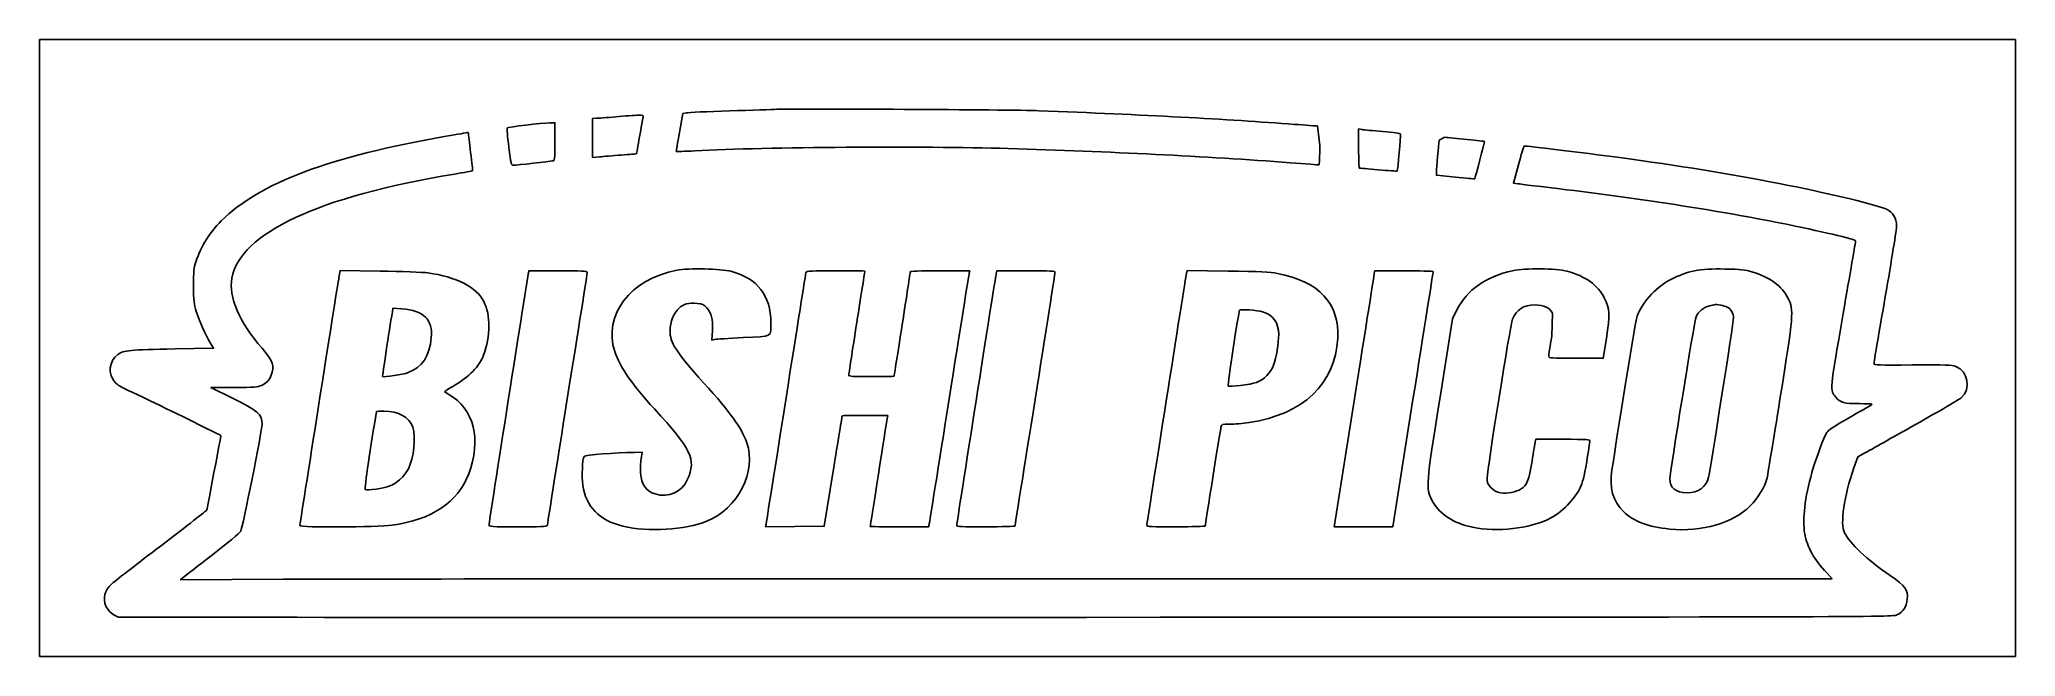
# Model space of a CAD drawing. Extents: x 0 to 645, y 0 to 201.
import ezdxf

# ---------------------------------------------------------------- set-up
doc = ezdxf.new("R2010")
doc.units = 0
doc.layers.get('0').update_dxf_attribs({"linetype": 'CONTINUOUS'})

msp = doc.modelspace()

# ---------------------------------------------------------------- linework, layer by layer
at = {"color": 7}
for points in [[(0, 100.718056), (0, 0), (322.615278, 0), (645.230556, 0), (645.230556, 100.718056), (645.230556, 201.436111), (322.615278, 201.436111), (0, 201.436111), (0, 100.718056)], [(197.096944, 175.965556)], [(326.319444, 178.188056)], [(140.052778, 170.744444)], [(438.643889, 171.414722)], [(466.195833, 168.768889)], [(126.823611, 125.236111)], [(178.858333, 125.483056)], [(225.777778, 125.765278)], [(269.522222, 125.835833)], [(331.611111, 125.377222)], [(404.212778, 125.095)], [(455.083333, 125.694722)], [(498.827778, 125.765278)], [(559.152778, 125.624167)], [(391.865556, 113.03)], [(546.981944, 114.829167)], [(110.066667, 80.01)]]:
    msp.add_lwpolyline(points, close=True, dxfattribs=at)
for points in [[(166.616944, 174.236944), (168.275, 174.272222), (168.275, 168.098611), (168.275, 168.098611)], [(182.844722, 163.124444), (180.622222, 162.912778), (180.622222, 169.298056), (180.622222, 175.683333), (181.786389, 175.718611)], [(208.950278, 171.097222), (210.079167, 177.235556), (211.243333, 177.4825)], [(417.265556, 173.213889), (418.041667, 166.863889)], [(430.741667, 165.840833), (430.741667, 172.226111), (431.905833, 172.049722)], [(457.058889, 168.557222), (458.893333, 169.545)], [(462.350556, 156.5275), (456.141667, 157.127222), (456.141667, 158.185556)], [(482.741111, 154.340278), (481.294722, 154.551944), (482.9175, 160.513889)], [(97.79, 123.789722), (98.142778, 126.012222), (111.089722, 125.835833)], [(159.631944, 125.165556), (159.808333, 125.941667), (169.333333, 125.941667)], [(294.040278, 125.941667), (303.741667, 125.941667), (303.565278, 125.165556)], [(312.42, 124.989167), (312.631667, 125.941667), (322.121389, 125.941667)], [(374.508889, 125.024444), (374.720556, 126.012222), (388.020278, 125.835833)], [(118.286389, 113.488611), (115.393611, 113.700278), (115.217222, 112.500833), (115.217222, 112.500833)], [(457.341111, 84.666667), (461.433333, 110.243056), (462.844444, 113.135833)], [(493.783056, 104.633889), (494.03, 112.042222)], [(220.450833, 103.505), (219.568889, 103.328611), (219.71, 106.433056)], [(511.668889, 103.857778), (510.645833, 97.366667), (501.755833, 97.366667)], [(44.203056, 100.400556), (56.8325, 100.612222), (55.915278, 102.129167)], [(63.535278, 87.841667), (55.985833, 87.841667), (63.006111, 84.349167)], [(448.486389, 83.890556), (441.889444, 42.333333), (432.329167, 42.333333), (422.768889, 42.333333), (429.365833, 84.066944)], [(276.754167, 77.540556), (276.965833, 78.669444), (269.522222, 78.669444)], [(194.239444, 66.639722), (196.744167, 66.675), (196.426667, 64.487778)], [(488.420833, 70.132222), (488.597222, 70.908333), (497.416667, 70.908333)], [(596.300278, 66.569167), (593.760278, 65.158056), (592.490278, 61.595)], [(259.150556, 60.501389), (256.257778, 42.509722), (246.662222, 42.403889), (237.066667, 42.333333), (237.243056, 43.109444)], [(290.5125, 43.144722), (290.336111, 42.333333), (280.811111, 42.333333)], [(46.954722, 25.823333), (46.0375, 25.011944), (79.516111, 25.188333)], [(349.179444, 25.4), (585.364167, 25.4), (583.600278, 27.269722)]]:
    msp.add_lwpolyline(points, dxfattribs=at)
for points in [[(152.7175, 172.578889), (152.964444, 172.861111), (164.112222, 174.166389), (166.616944, 174.236944)], [(181.786389, 175.718611), (182.386111, 175.718611), (185.314167, 175.965556), (188.206944, 176.2125)], [(188.206944, 176.2125), (191.135, 176.459444), (194.345278, 176.671111), (195.403611, 176.706389)], [(195.403611, 176.706389), (197.1675, 176.741667), (197.273333, 176.706389), (197.096944, 175.965556)], [(197.096944, 175.965556), (196.991111, 175.506944), (196.461944, 172.684722), (195.932778, 169.686111)], [(211.243333, 177.4825), (211.878333, 177.623611), (218.228333, 177.905833), (225.354444, 178.1175)], [(225.354444, 178.1175), (232.480556, 178.364444), (239.430278, 178.576111), (240.770833, 178.646667)], [(240.770833, 178.646667), (246.521111, 178.893611), (317.429444, 178.540833), (326.319444, 178.188056)], [(326.319444, 178.188056), (360.3625, 176.882778), (388.090833, 175.401111), (409.751389, 173.743056)], [(59.337222, 142.204722), (71.649167, 154.516667), (95.108889, 163.371389), (132.820833, 169.8625)], [(132.820833, 169.8625), (136.525, 170.4975), (139.629444, 171.026667), (139.805833, 171.061944)], [(139.805833, 171.061944), (139.946944, 171.097222), (140.052778, 170.920833), (140.052778, 170.744444)], [(140.052778, 170.744444), (140.052778, 170.532778), (140.370278, 167.745833), (140.758333, 164.500278)], [(153.246667, 166.334722), (152.823333, 169.650833), (152.576389, 172.437778), (152.7175, 172.578889)], [(168.275, 168.098611), (168.275, 161.995556), (168.275, 161.925), (167.498889, 161.783889)], [(195.932778, 169.686111), (195.403611, 166.6875), (194.945, 164.182778), (194.945, 164.1475)], [(207.927222, 164.853056), (207.891944, 164.888333), (208.350556, 167.710556), (208.950278, 171.097222)], [(409.751389, 173.743056), (413.455556, 173.460833), (416.806944, 173.213889), (417.265556, 173.213889)], [(431.905833, 172.049722), (432.505556, 171.943889), (435.539444, 171.661667), (438.643889, 171.414722)], [(438.643889, 171.414722), (442.348056, 171.1325), (444.288333, 170.815), (444.394167, 170.532778)], [(444.394167, 170.532778), (444.570556, 170.074167), (443.5475, 158.75), (443.300556, 158.503056)], [(456.141667, 158.185556), (456.141667, 159.490833), (456.811944, 166.934444), (457.058889, 168.557222)], [(458.893333, 169.545), (459.810556, 169.439167), (463.091389, 169.086389), (466.195833, 168.768889)], [(466.195833, 168.768889), (469.300278, 168.451389), (471.875556, 168.169167), (471.875556, 168.133889)], [(471.875556, 168.133889), (471.946111, 168.098611), (468.771111, 156.139444), (468.665278, 155.998333)], [(140.758333, 164.500278), (141.181667, 161.29), (141.463889, 158.608889), (141.393333, 158.573611)], [(154.693056, 160.372778), (154.058056, 160.3375), (153.952222, 160.831389), (153.246667, 166.334722)], [(167.498889, 161.783889), (166.652222, 161.6075), (155.8925, 160.408056), (154.693056, 160.372778)], [(189.970833, 163.724167), (187.254444, 163.5125), (184.044167, 163.230278), (182.844722, 163.124444)], [(194.945, 164.1475), (194.909722, 164.112222), (192.687222, 163.935833), (189.970833, 163.724167)], [(213.959722, 165.1), (210.678889, 164.923611), (207.927222, 164.817778), (207.927222, 164.853056)], [(316.265278, 165.840833), (288.078333, 166.6875), (237.49, 166.334722), (213.959722, 165.1)], [(408.340278, 161.219444), (380.823611, 163.265556), (349.391111, 164.853056), (316.265278, 165.840833)], [(418.041667, 166.863889), (418.041667, 163.371389), (417.935833, 160.513889), (417.794722, 160.513889)], [(430.953333, 159.455556), (430.8475, 159.455556), (430.741667, 162.348333), (430.741667, 165.840833)], [(482.9175, 160.513889), (483.834722, 163.794722), (484.646111, 166.546389), (484.716667, 166.652222)], [(484.716667, 166.652222), (484.893056, 166.828611), (507.294444, 164.112222), (519.1125, 162.454167)], [(519.1125, 162.454167), (538.7975, 159.737778), (554.6725, 157.091944), (571.147222, 153.811111)], [(135.466667, 157.515278), (91.263611, 150.248056), (65.440278, 138.147778), (62.794444, 123.542778)], [(141.393333, 158.573611), (141.322778, 158.503056), (138.676944, 158.044444), (135.466667, 157.515278)], [(417.794722, 160.513889), (417.618333, 160.513889), (413.385, 160.831389), (408.340278, 161.219444)], [(437.162222, 158.891111), (433.881389, 159.208611), (431.094444, 159.455556), (430.953333, 159.455556)], [(443.300556, 158.503056), (443.23, 158.4325), (440.478333, 158.608889), (437.162222, 158.891111)], [(468.665278, 155.998333), (468.594722, 155.927778), (465.7725, 156.174722), (462.350556, 156.5275)], [(498.651389, 152.4), (490.713889, 153.3525), (483.5525, 154.234444), (482.741111, 154.340278)], [(568.677778, 141.463889), (549.028056, 145.415), (525.250833, 149.119167), (498.651389, 152.4)], [(571.147222, 153.811111), (584.446944, 151.165278), (600.71, 147.214167), (603.144167, 146.014722)], [(51.082222, 128.905), (52.810833, 134.055556), (55.456667, 138.359444), (59.337222, 142.204722)], [(603.144167, 146.014722), (605.119722, 145.062222), (606.425, 142.945556), (606.425, 140.617222)], [(593.019444, 135.713611), (593.019444, 136.172222), (581.095556, 138.994444), (568.677778, 141.463889)], [(588.9625, 111.936389), (591.185, 124.848056), (593.019444, 135.537222), (593.019444, 135.713611)], [(606.425, 140.617222), (606.425, 139.735278), (604.766944, 129.328333), (602.720833, 117.545556)], [(50.270833, 121.002778), (50.270833, 125.800556), (50.376667, 126.753056), (51.082222, 128.905)], [(62.794444, 123.542778), (61.700833, 117.404444), (65.263889, 109.149444), (72.672222, 100.612222)], [(85.019444, 42.721389), (85.019444, 43.109444), (97.013889, 119.415278), (97.79, 123.789722)], [(111.089722, 125.835833), (118.180556, 125.73), (125.271389, 125.447778), (126.823611, 125.236111)], [(126.823611, 125.236111), (136.066389, 123.966111), (142.698611, 120.579444), (145.062222, 115.922778)], [(146.755556, 42.968333), (146.755556, 43.568056), (159.314444, 123.648611), (159.631944, 125.165556)], [(169.333333, 125.941667), (176.988611, 125.941667), (178.858333, 125.835833), (178.858333, 125.483056)], [(178.858333, 125.483056), (178.858333, 125.236111), (175.930278, 106.574167), (172.331944, 84.066944)], [(187.854167, 99.589167), (183.903056, 111.371944), (192.969444, 123.260556), (208.103611, 126.118056)], [(208.103611, 126.118056), (211.843056, 126.823611), (222.602778, 126.611944), (225.777778, 125.765278)], [(225.777778, 125.765278), (234.526667, 123.436944), (238.795278, 117.898333), (238.830556, 108.937778)], [(243.769444, 84.490278), (247.297222, 106.821111), (250.225278, 125.271389), (250.295833, 125.518333)], [(250.295833, 125.518333), (250.401667, 125.835833), (252.659444, 125.941667), (259.997222, 125.941667)], [(259.997222, 125.941667), (265.218333, 125.941667), (269.522222, 125.871111), (269.522222, 125.835833)], [(269.522222, 125.835833), (269.522222, 125.765278), (268.322778, 118.180556), (266.876389, 109.008333)], [(281.693056, 108.408611), (283.139444, 117.616111), (284.338889, 125.341944), (284.338889, 125.553611)], [(284.338889, 125.553611), (284.338889, 125.835833), (287.196389, 125.941667), (294.040278, 125.941667)], [(303.565278, 125.165556), (303.494722, 124.706944), (300.531389, 106.256667), (297.038889, 84.1375)], [(299.508333, 42.827222), (299.508333, 43.356389), (312.067222, 123.260556), (312.42, 124.989167)], [(322.121389, 125.941667), (330.623333, 125.941667), (331.611111, 125.871111), (331.611111, 125.377222)], [(331.611111, 125.377222), (331.611111, 125.059722), (328.683056, 106.3625), (325.084722, 83.855278)], [(361.597222, 42.827222), (361.597222, 43.356389), (374.156111, 123.295833), (374.508889, 125.024444)], [(388.020278, 125.835833), (398.180278, 125.694722), (401.990278, 125.518333), (404.212778, 125.095)], [(404.212778, 125.095), (417.865278, 122.449167), (424.568056, 115.2525), (423.897778, 103.893056)], [(429.365833, 84.066944), (432.999444, 106.9975), (435.998056, 125.800556), (435.998056, 125.871111)], [(435.998056, 125.871111), (436.068611, 126.082778), (455.083333, 125.906389), (455.083333, 125.694722)], [(455.083333, 125.694722), (455.083333, 125.518333), (452.12, 106.715278), (448.486389, 83.890556)], [(462.844444, 113.135833), (466.054722, 119.626944), (472.334167, 124.071944), (481.0125, 125.941667)], [(481.0125, 125.941667), (485.14, 126.823611), (495.194167, 126.753056), (498.827778, 125.765278)], [(498.827778, 125.765278), (504.719167, 124.213056), (508.917222, 121.214444), (510.963333, 117.122222)], [(521.440833, 110.243056), (522.675556, 114.829167), (527.579167, 120.473611), (532.518056, 123.013611)], [(532.518056, 123.013611), (538.303611, 125.941667), (541.901944, 126.647222), (550.333333, 126.506111)], [(550.333333, 126.506111), (555.413333, 126.400278), (556.965556, 126.259167), (559.152778, 125.624167)], [(559.152778, 125.624167), (564.973611, 123.895556), (569.030556, 120.932222), (571.006111, 116.910556)], [(51.258611, 112.395), (50.411944, 115.217222), (50.306111, 116.063889), (50.270833, 121.002778)], [(510.963333, 117.122222), (512.7625, 113.523889), (512.868333, 111.654167), (511.668889, 103.857778)], [(571.006111, 116.910556), (572.875833, 113.065278), (572.805278, 111.830556), (568.325, 83.961111)], [(602.720833, 117.545556), (600.674722, 105.762778), (599.016667, 95.885), (599.016667, 95.602778)], [(55.915278, 102.129167), (54.010278, 105.41), (52.175833, 109.431667), (51.258611, 112.395)], [(115.217222, 112.500833), (114.158889, 106.433056), (111.901111, 91.510556), (112.042222, 91.404722)], [(127.917222, 104.104722), (128.481667, 109.996111), (125.4125, 112.994722), (118.286389, 113.488611)], [(145.062222, 115.922778), (147.355278, 111.477778), (147.32, 104.492778), (145.026944, 98.425)], [(208.844444, 113.735556), (207.115833, 112.148056), (205.951667, 109.255278), (205.881111, 106.3625)], [(214.735833, 115.287778), (211.878333, 115.534722), (210.396667, 115.146667), (208.844444, 113.735556)], [(217.875556, 113.841389), (216.887778, 114.935), (216.464444, 115.146667), (214.735833, 115.287778)], [(219.71, 106.433056), (219.886389, 110.207778), (219.3925, 112.183333), (217.875556, 113.841389)], [(391.865556, 113.03), (391.4775, 112.359722), (387.914444, 88.547222), (388.161389, 88.300278)], [(399.379722, 112.571389), (397.686389, 113.065278), (392.077222, 113.418056), (391.865556, 113.03)], [(404.636111, 105.127778), (404.636111, 109.008333), (402.836944, 111.513056), (399.379722, 112.571389)], [(480.977222, 110.101944), (480.306944, 108.514444), (472.722222, 60.924722), (472.722222, 58.349444)], [(488.279722, 114.758611), (484.646111, 114.758611), (482.2825, 113.241667), (480.977222, 110.101944)], [(494.03, 112.042222), (493.112778, 113.911944), (491.348889, 114.758611), (488.279722, 114.758611)], [(513.468056, 60.924722), (515.020278, 71.4375), (521.123333, 109.043611), (521.440833, 110.243056)], [(540.914167, 110.878056), (540.455556, 109.713889), (532.341667, 59.795833), (532.341667, 58.031944)], [(545.288611, 114.476389), (543.701111, 114.229444), (541.584444, 112.465556), (540.914167, 110.878056)], [(545.006389, 58.525833), (545.500278, 60.325), (553.155556, 109.325833), (553.155556, 110.525278)], [(546.981944, 114.829167), (546.805556, 114.758611), (546.029444, 114.6175), (545.288611, 114.476389)], [(551.109444, 114.053056), (550.121667, 114.582222), (547.616944, 115.040833), (546.981944, 114.829167)], [(553.155556, 110.525278), (553.155556, 111.936389), (552.238333, 113.488611), (551.109444, 114.053056)], [(586.563611, 84.631389), (584.588056, 87.030278), (584.5175, 86.289444), (588.9625, 111.936389)], [(120.367778, 92.674722), (124.989167, 94.473889), (127.352778, 98.036944), (127.917222, 104.104722)], [(205.881111, 106.3625), (205.845833, 102.481944), (207.786111, 99.448056), (216.8525, 89.393889)], [(229.764167, 104.104722), (225.142778, 103.857778), (220.944722, 103.610833), (220.450833, 103.505)], [(238.830556, 108.937778), (238.830556, 104.245833), (239.536111, 104.598611), (229.764167, 104.104722)], [(266.876389, 109.008333), (265.43, 99.836111), (264.230556, 92.110278), (264.230556, 91.828056)], [(279.047222, 91.510556), (279.047222, 91.616389), (280.246667, 99.201111), (281.693056, 108.408611)], [(423.897778, 103.893056), (423.051111, 88.935278), (412.644167, 79.022222), (395.005278, 76.411667)], [(402.978056, 95.073611), (403.824722, 97.543056), (404.636111, 102.411389), (404.636111, 105.127778)], [(492.830556, 98.001667), (492.830556, 98.319167), (493.253889, 101.317778), (493.783056, 104.633889)], [(24.694444, 89.464444), (22.225, 92.286667), (22.613056, 96.378889), (25.576389, 98.601389)], [(25.576389, 98.601389), (27.305, 99.941944), (29.562778, 100.153611), (44.203056, 100.400556)], [(72.672222, 100.612222), (76.235278, 96.484722), (76.835, 94.650278), (75.670833, 91.828056)], [(145.026944, 98.425), (143.580556, 94.650278), (140.405556, 91.369444), (134.972778, 88.194444)], [(200.765833, 80.856667), (193.428056, 88.794167), (189.618056, 94.332778), (187.854167, 99.589167)], [(501.755833, 97.366667), (493.500833, 97.366667), (492.830556, 97.401944), (492.830556, 98.001667)], [(75.670833, 91.828056), (74.93, 90.064167), (74.189167, 89.288056), (72.495833, 88.511944)], [(112.042222, 91.404722), (112.359722, 91.087222), (118.850833, 92.075), (120.367778, 92.674722)], [(264.230556, 91.828056), (264.230556, 91.475278), (265.676944, 91.369444), (271.638889, 91.369444)], [(271.638889, 91.369444), (275.731111, 91.369444), (279.047222, 91.44), (279.047222, 91.510556)], [(397.404167, 89.464444), (399.697222, 90.275833), (402.131389, 92.745278), (402.978056, 95.073611)], [(599.016667, 95.602778), (599.016667, 95.144167), (600.604167, 95.073611), (611.610833, 95.179444)], [(611.610833, 95.179444), (622.582222, 95.25), (624.451944, 95.214722), (625.757222, 94.685556)], [(625.757222, 94.685556), (629.814167, 93.168611), (630.801944, 87.383056), (627.521111, 84.455)], [(28.292778, 87.206667), (26.740556, 87.876944), (25.329444, 88.758889), (24.694444, 89.464444)], [(59.196111, 72.143056), (58.913889, 72.425278), (30.48, 86.289444), (28.292778, 87.206667)], [(63.006111, 84.349167), (71.296389, 80.256944), (72.672222, 79.022222), (72.672222, 75.847222)], [(72.495833, 88.511944), (71.261111, 87.9475), (70.096944, 87.841667), (63.535278, 87.841667)], [(134.972778, 88.194444), (133.491111, 87.3125), (132.291667, 86.536389), (132.291667, 86.430556)], [(132.291667, 86.430556), (132.291667, 86.324722), (133.0325, 85.866111), (133.949722, 85.372222)], [(133.949722, 85.372222), (137.442222, 83.537778), (140.476111, 79.410278), (141.640278, 74.965278)], [(172.331944, 84.066944), (168.733611, 61.559722), (165.805556, 42.933056), (165.805556, 42.721389)], [(216.8525, 89.393889), (225.813056, 79.410278), (229.270278, 74.6125), (230.963611, 69.779444)], [(237.243056, 43.109444), (237.313611, 43.568056), (240.276944, 62.194722), (243.769444, 84.490278)], [(297.038889, 84.1375), (293.546389, 62.018333), (290.583056, 43.568056), (290.5125, 43.144722)], [(388.161389, 88.300278), (388.549444, 87.912222), (395.393333, 88.794167), (397.404167, 89.464444)], [(454.695278, 51.011667), (452.649167, 55.139167), (452.684444, 55.5625), (457.341111, 84.666667)], [(568.325, 83.961111), (566.173056, 70.485), (564.232778, 58.808056), (564.056389, 58.031944)], [(594.324722, 82.55), (589.28, 82.55), (588.045278, 82.8675), (586.563611, 84.631389)], [(627.521111, 84.455), (627.097778, 84.031667), (620.430278, 80.186389), (612.775, 75.847222)], [(110.066667, 80.01), (108.196944, 69.356111), (106.045, 54.574722), (106.3625, 54.468889)], [(112.465556, 80.080556), (111.160278, 80.080556), (110.066667, 80.045278), (110.066667, 80.01)], [(121.849444, 74.894722), (120.720556, 78.175556), (117.298611, 80.080556), (112.465556, 80.080556)], [(211.631389, 57.855556), (214.488889, 64.311389), (212.901389, 67.698056), (200.765833, 80.856667)], [(262.078611, 78.598889), (262.078611, 78.528333), (260.738056, 70.414444), (259.150556, 60.501389)], [(269.522222, 78.669444), (265.465278, 78.669444), (262.113889, 78.634167), (262.078611, 78.598889)], [(271.286111, 42.474444), (271.286111, 42.650833), (276.507222, 75.953056), (276.754167, 77.540556)], [(325.084722, 83.855278), (321.486389, 61.348056), (318.558333, 42.791944), (318.558333, 42.615556)], [(583.635556, 73.130833), (584.164722, 73.942222), (586.210833, 75.282778), (590.726389, 77.858056)], [(590.726389, 77.858056), (594.218889, 79.833611), (597.464444, 81.703333), (597.958333, 81.985556)], [(597.958333, 81.985556), (598.769722, 82.479444), (598.522778, 82.514722), (594.324722, 82.55)], [(56.973611, 60.078056), (58.278889, 66.639722), (59.266667, 72.107778), (59.196111, 72.143056)], [(72.672222, 75.847222), (72.672222, 73.801111), (66.322222, 41.945278), (65.7225, 40.886944)], [(120.438333, 61.312778), (122.2375, 64.840556), (122.943056, 71.684444), (121.849444, 74.894722)], [(141.640278, 74.965278), (142.698611, 70.873056), (142.134167, 64.77), (140.193889, 59.654722)], [(385.797778, 74.894722), (385.515556, 73.589444), (380.647222, 43.003611), (380.647222, 42.615556)], [(388.655278, 75.847222), (386.044722, 75.847222), (385.974167, 75.847222), (385.797778, 74.894722)], [(395.005278, 76.411667), (392.959167, 76.094167), (390.101667, 75.847222), (388.655278, 75.847222)], [(578.767222, 60.042778), (580.107778, 64.699444), (582.718333, 71.790278), (583.635556, 73.130833)], [(612.775, 75.847222), (605.119722, 71.543333), (597.711389, 67.345278), (596.300278, 66.569167)], [(177.411944, 55.915278), (177.023889, 58.772778), (177.270833, 64.381944), (177.8, 65.263889)], [(177.8, 65.263889), (178.1175, 65.757778), (188.136389, 66.604444), (194.239444, 66.639722)], [(230.963611, 69.779444), (234.209167, 60.395556), (228.035556, 48.26), (217.946111, 44.167778)], [(487.3625, 63.746944), (487.856389, 66.816111), (488.315, 69.673611), (488.420833, 70.132222)], [(497.416667, 70.908333), (505.565833, 70.908333), (506.236111, 70.873056), (506.236111, 70.308611)], [(506.236111, 70.308611), (506.236111, 69.955833), (505.7775, 66.921944), (505.213056, 63.570556)], [(54.680556, 47.871944), (54.680556, 47.977778), (55.703611, 53.481111), (56.973611, 60.078056)], [(109.925556, 54.680556), (115.111389, 55.245), (118.4275, 57.361667), (120.438333, 61.312778)], [(140.193889, 59.654722), (136.701389, 50.411944), (127.9525, 44.555833), (115.111389, 42.8625)], [(196.426667, 64.487778), (196.250278, 63.253056), (196.179722, 61.206944), (196.285556, 59.901667)], [(196.285556, 59.901667), (196.567778, 55.985833), (198.014167, 53.939722), (201.012778, 53.057778)], [(472.722222, 58.349444), (472.722222, 56.515), (472.828056, 56.268056), (474.062778, 55.033333)], [(483.87, 54.715833), (485.704444, 55.844722), (486.374722, 57.573333), (487.3625, 63.746944)], [(505.213056, 63.570556), (504.366389, 58.42), (503.978333, 57.008889), (502.92, 54.821667)], [(517.242778, 47.3075), (513.679722, 50.870556), (512.550833, 54.9275), (513.468056, 60.924722)], [(537.986111, 53.445833), (541.725556, 53.445833), (544.159722, 55.209722), (545.006389, 58.525833)], [(576.403611, 40.075556), (575.592222, 44.661667), (576.474167, 52.07), (578.767222, 60.042778)], [(592.490278, 61.595), (589.209444, 52.281667), (587.904167, 43.356389), (589.421111, 40.393056)], [(106.3625, 54.468889), (106.574167, 54.363056), (108.161667, 54.468889), (109.925556, 54.680556)], [(190.5, 42.545), (182.738889, 44.45), (178.399722, 48.895), (177.411944, 55.915278)], [(201.012778, 53.057778), (205.493056, 51.7525), (209.796944, 53.692778), (211.631389, 57.855556)], [(474.062778, 55.033333), (475.085833, 54.010278), (475.791389, 53.622222), (477.096667, 53.445833)], [(477.096667, 53.445833), (479.142778, 53.128333), (482.247222, 53.692778), (483.87, 54.715833)], [(502.92, 54.821667), (500.768056, 50.517778), (496.323056, 46.319722), (491.878056, 44.414722)], [(532.341667, 58.031944), (532.341667, 55.103889), (534.317222, 53.481111), (537.986111, 53.445833)], [(564.056389, 58.031944), (563.315556, 55.245), (561.163611, 51.7525), (558.588333, 49.177222)], [(39.793333, 36.265556), (47.977778, 42.545), (54.680556, 47.766111), (54.680556, 47.871944)], [(466.548611, 42.509722), (460.974722, 43.956111), (456.635556, 47.060556), (454.695278, 51.011667)], [(532.376944, 41.5925), (525.250833, 42.262778), (520.523611, 44.061944), (517.242778, 47.3075)], [(558.588333, 49.177222), (552.979167, 43.532778), (542.889722, 40.604722), (532.376944, 41.5925)], [(65.7225, 40.886944), (65.369722, 40.287222), (61.242222, 36.865278), (56.479722, 33.231667)], [(115.111389, 42.8625), (110.101944, 42.192222), (85.019444, 42.086389), (85.019444, 42.721389)], [(156.280556, 42.333333), (147.461111, 42.333333), (146.755556, 42.368611), (146.755556, 42.968333)], [(165.805556, 42.721389), (165.805556, 42.439167), (163.053889, 42.333333), (156.280556, 42.333333)], [(217.946111, 44.167778), (210.714167, 41.275), (198.684444, 40.569444), (190.5, 42.545)], [(280.811111, 42.333333), (275.554722, 42.333333), (271.286111, 42.403889), (271.286111, 42.474444)], [(309.033333, 42.333333), (301.025278, 42.333333), (299.508333, 42.403889), (299.508333, 42.827222)], [(318.558333, 42.615556), (318.558333, 42.474444), (314.289722, 42.333333), (309.033333, 42.333333)], [(371.122222, 42.333333), (363.114167, 42.333333), (361.597222, 42.403889), (361.597222, 42.827222)], [(380.647222, 42.615556), (380.647222, 42.474444), (376.378611, 42.333333), (371.122222, 42.333333)], [(491.878056, 44.414722), (484.751944, 41.345556), (474.133333, 40.569444), (466.548611, 42.509722)], [(583.600278, 27.269722), (579.4375, 31.679444), (577.179722, 35.736389), (576.403611, 40.075556)], [(589.421111, 40.393056), (591.255556, 36.724167), (596.476667, 31.855833), (604.343611, 26.387778)], [(23.495, 23.636111), (24.235833, 24.306389), (31.573611, 30.021389), (39.793333, 36.265556)], [(56.479722, 33.231667), (51.7525, 29.598056), (47.448611, 26.281944), (46.954722, 25.823333)], [(604.343611, 26.387778), (609.317778, 22.930556), (610.129167, 21.836944), (609.882222, 18.697222)], [(21.660556, 16.474722), (20.602222, 19.014722), (21.2725, 21.625278), (23.495, 23.636111)], [(79.516111, 25.188333), (97.931111, 25.294167), (219.286667, 25.4), (349.179444, 25.4)], [(25.823333, 12.876389), (24.412222, 13.123333), (22.260278, 14.957778), (21.660556, 16.474722)], [(606.530833, 13.546667), (605.225556, 12.876389), (598.805, 12.876389), (316.088889, 12.770556)], [(609.882222, 18.697222), (609.705833, 16.263056), (608.612222, 14.569722), (606.530833, 13.546667)], [(316.088889, 12.770556), (157.091944, 12.735278), (26.458333, 12.770556), (25.823333, 12.876389)]]:
    msp.add_open_spline(points, degree=3, dxfattribs=at)

doc.saveas('drawing.dxf')
